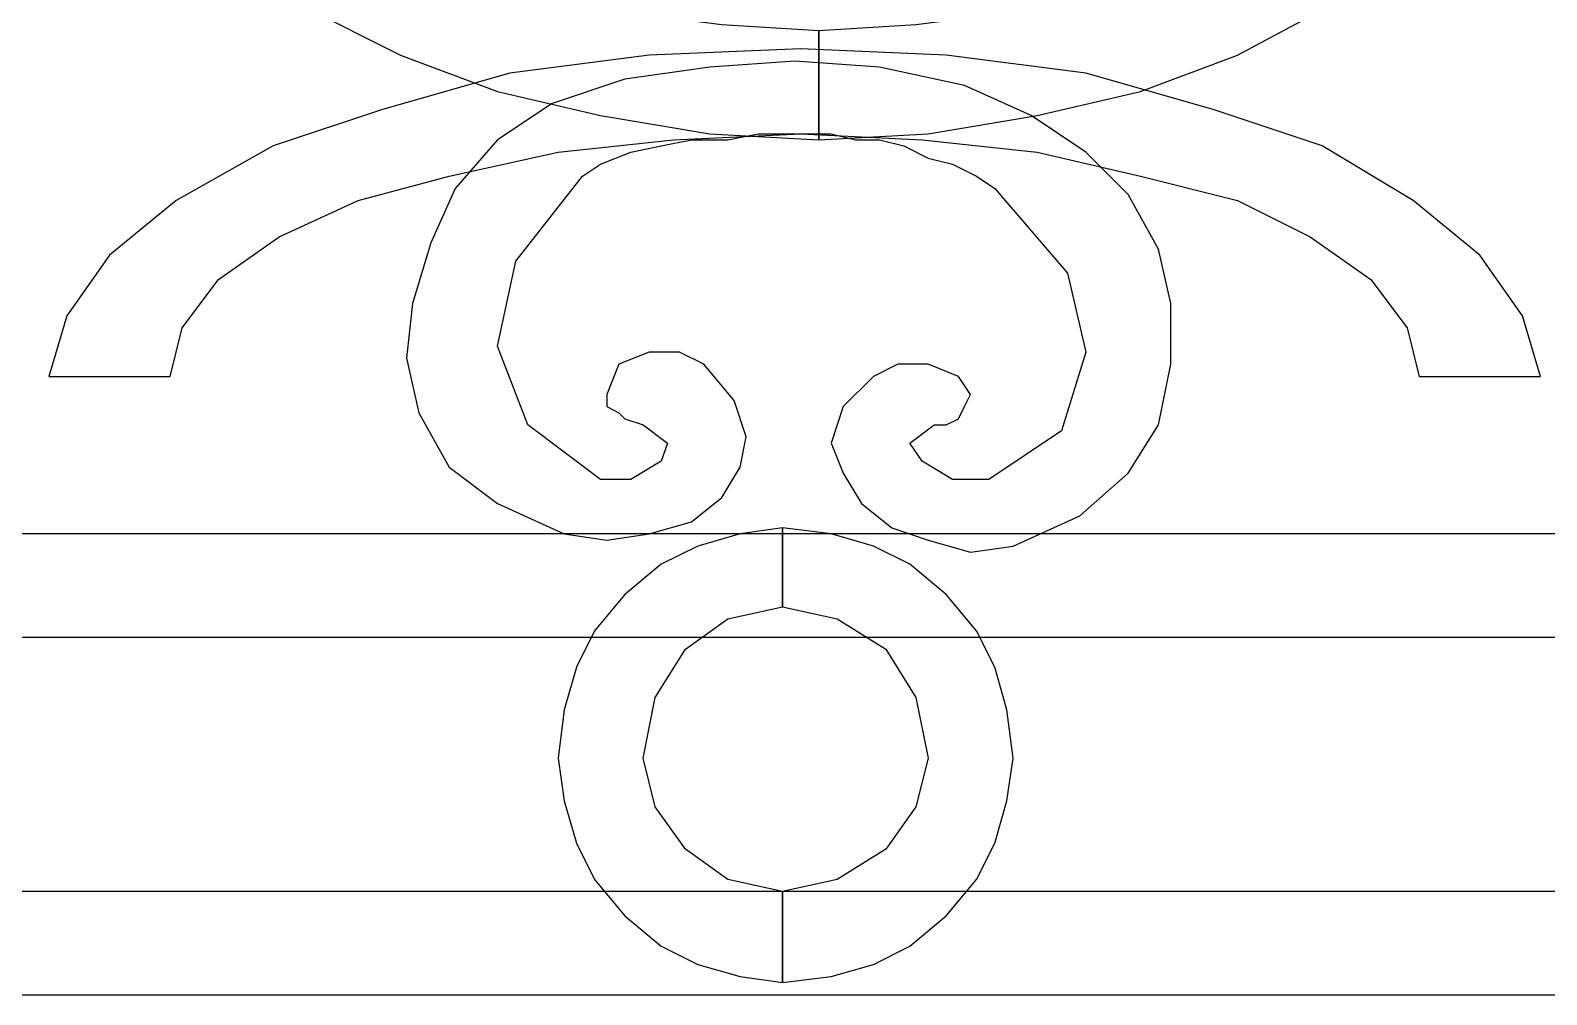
# Model space of a CAD drawing. Header units: centimetres. Extents: x -64 to 68, y -10 to 51.
# Drawn here: x 31.92 to 52.76, y -6.95 to 6.31 of the extents above; entities that cross this region are included whole.
import ezdxf

# ---------------------------------------------------------------- set-up
doc = ezdxf.new("R2010")
doc.units = ezdxf.units.CM
doc.header["$MEASUREMENT"] = 0
doc.layers.add('layer 1', color=7, linetype='Continuous')

msp = doc.modelspace()

# ---------------------------------------------------------------- linework, layer by layer
at = {"layer": 'layer 1', "color": 174}
for points, knots in [([(42.75856, 4.79971), (42.75856, 4.79971), (41.25821, 4.88306), (41.25821, 4.88306), (41.25821, 4.88306), (41.25821, 4.88306), (39.75786, 5.13312), (39.75786, 5.13312), (39.75786, 5.13312), (39.75786, 5.13312), (38.34087, 5.46653), (38.34087, 5.46653), (38.34087, 5.46653), (38.34087, 5.46653), (37.00723, 5.96665), (37.00723, 5.96665), (37.00723, 5.96665), (37.00723, 5.96665), (35.67358, 6.63347), (35.67358, 6.63347), (35.67358, 6.63347), (35.67358, 6.63347), (34.50665, 7.38364), (34.50665, 7.38364), (34.50665, 7.38364), (34.50665, 7.38364), (33.33971, 8.21717), (33.33971, 8.21717), (33.33971, 8.21717), (33.33971, 8.21717), (32.25612, 9.2174), (32.25612, 9.2174), (32.25612, 9.2174), (32.25612, 9.2174), (31.33925, 10.21763), (31.33925, 10.21763), (31.33925, 10.21763), (31.33925, 10.21763), (30.42237, 11.38457), (30.42237, 11.38457), (30.42237, 11.38457), (30.42237, 11.38457), (29.75555, 12.63486), (29.75555, 12.63486), (29.75555, 12.63486), (29.75555, 12.63486), (29.08872, 13.9685), (29.08872, 13.9685), (29.08872, 13.9685), (29.08872, 13.9685), (28.58861, 15.30214), (28.58861, 15.30214), (28.58861, 15.30214), (28.58861, 15.30214), (28.2552, 16.80249), (28.2552, 16.80249), (28.2552, 16.80249), (28.2552, 16.80249), (28.00514, 18.21949), (28.00514, 18.21949), (28.00514, 18.21949), (28.00514, 18.21949), (27.92179, 19.80319), (27.92179, 19.80319), (27.92179, 19.80319), (27.92179, 19.80319), (28.00514, 21.30353), (28.00514, 21.30353), (28.00514, 21.30353), (28.00514, 21.30353), (28.2552, 22.80388), (28.2552, 22.80388), (28.2552, 22.80388), (28.2552, 22.80388), (28.58861, 24.22088), (28.58861, 24.22088), (28.58861, 24.22088), (28.58861, 24.22088), (29.08872, 25.63787), (29.08872, 25.63787), (29.08872, 25.63787), (29.08872, 25.63787), (29.75555, 26.97151), (29.75555, 26.97151), (29.75555, 26.97151), (29.75555, 26.97151), (30.42237, 28.2218), (30.42237, 28.2218), (30.42237, 28.2218), (30.42237, 28.2218), (31.33925, 29.38874), (31.33925, 29.38874), (31.33925, 29.38874), (31.33925, 29.38874), (32.25612, 30.47233), (32.25612, 30.47233), (32.25612, 30.47233), (32.25612, 30.47233), (33.33971, 31.3892), (33.33971, 31.3892), (33.33971, 31.3892), (33.33971, 31.3892), (34.50665, 32.30608), (34.50665, 32.30608), (34.50665, 32.30608), (34.50665, 32.30608), (35.67358, 33.05626), (35.67358, 33.05626), (35.67358, 33.05626), (35.67358, 33.05626), (37.00723, 33.72308), (37.00723, 33.72308), (37.00723, 33.72308), (37.00723, 33.72308), (38.34087, 34.22319), (38.34087, 34.22319), (38.34087, 34.22319), (38.34087, 34.22319), (39.75786, 34.55661), (39.75786, 34.55661), (39.75786, 34.55661), (39.75786, 34.55661), (41.25821, 34.80666), (41.25821, 34.80666), (41.25821, 34.80666), (41.25821, 34.80666), (42.75856, 34.89002), (42.75856, 34.89002), (42.75856, 34.89002), (42.75856, 34.89002), (42.75856, 33.30632), (42.75856, 33.30632), (42.75856, 33.30632), (42.75856, 33.30632), (41.42492, 33.22296), (41.42492, 33.22296), (41.42492, 33.22296), (41.42492, 33.22296), (40.09127, 33.05626), (40.09127, 33.05626), (40.09127, 33.05626), (40.09127, 33.05626), (38.75763, 32.72285), (38.75763, 32.72285), (38.75763, 32.72285), (38.75763, 32.72285), (37.50734, 32.22273), (37.50734, 32.22273), (37.50734, 32.22273), (37.50734, 32.22273), (36.3404, 31.72262), (36.3404, 31.72262), (36.3404, 31.72262), (36.3404, 31.72262), (35.25682, 30.97244), (35.25682, 30.97244), (35.25682, 30.97244), (35.25682, 30.97244), (34.25659, 30.22227), (34.25659, 30.22227), (34.25659, 30.22227), (34.25659, 30.22227), (33.25636, 29.38874), (33.25636, 29.38874), (33.25636, 29.38874), (33.25636, 29.38874), (32.42283, 28.38851), (32.42283, 28.38851), (32.42283, 28.38851), (32.42283, 28.38851), (31.5893, 27.38828), (31.5893, 27.38828), (31.5893, 27.38828), (31.5893, 27.38828), (30.92248, 26.22134), (30.92248, 26.22134), (30.92248, 26.22134), (30.92248, 26.22134), (30.42237, 25.0544), (30.42237, 25.0544), (30.42237, 25.0544), (30.42237, 25.0544), (29.92225, 23.80411), (29.92225, 23.80411), (29.92225, 23.80411), (29.92225, 23.80411), (29.58884, 22.55382), (29.58884, 22.55382), (29.58884, 22.55382), (29.58884, 22.55382), (29.42213, 21.22018), (29.42213, 21.22018), (29.42213, 21.22018), (29.42213, 21.22018), (29.33878, 19.80319), (29.33878, 19.80319), (29.33878, 19.80319), (29.33878, 19.80319), (29.42213, 18.46954), (29.42213, 18.46954), (29.42213, 18.46954), (29.42213, 18.46954), (29.58884, 17.05255), (29.58884, 17.05255), (29.58884, 17.05255), (29.58884, 17.05255), (29.92225, 15.80226), (29.92225, 15.80226), (29.92225, 15.80226), (29.92225, 15.80226), (30.42237, 14.55197), (30.42237, 14.55197), (30.42237, 14.55197), (30.42237, 14.55197), (30.92248, 13.38503), (30.92248, 13.38503), (30.92248, 13.38503), (30.92248, 13.38503), (31.5893, 12.30145), (31.5893, 12.30145), (31.5893, 12.30145), (31.5893, 12.30145), (32.42283, 11.21786), (32.42283, 11.21786), (32.42283, 11.21786), (32.42283, 11.21786), (33.25636, 10.30098), (33.25636, 10.30098), (33.25636, 10.30098), (33.25636, 10.30098), (34.25659, 9.3841), (34.25659, 9.3841), (34.25659, 9.3841), (34.25659, 9.3841), (35.25682, 8.63393), (35.25682, 8.63393), (35.25682, 8.63393), (35.25682, 8.63393), (36.3404, 7.96711), (36.3404, 7.96711), (36.3404, 7.96711), (36.3404, 7.96711), (37.50734, 7.38364), (37.50734, 7.38364), (37.50734, 7.38364), (37.50734, 7.38364), (38.75763, 6.88352), (38.75763, 6.88352), (38.75763, 6.88352), (38.75763, 6.88352), (40.09127, 6.55011), (40.09127, 6.55011), (40.09127, 6.55011), (40.09127, 6.55011), (41.42492, 6.38341), (41.42492, 6.38341), (41.42492, 6.38341), (41.42492, 6.38341), (42.75856, 6.30006), (42.75856, 6.30006), (42.75856, 6.30006), (42.75856, 6.30006), (42.75856, 4.79971), (42.75856, 4.79971)], [0, 0, 0, 0, 0.01515152, 0.01515152, 0.01515152, 0.01515152, 0.03030303, 0.03030303, 0.03030303, 0.03030303, 0.04545455, 0.04545455, 0.04545455, 0.04545455, 0.06060606, 0.06060606, 0.06060606, 0.06060606, 0.07575758, 0.07575758, 0.07575758, 0.07575758, 0.09090909, 0.09090909, 0.09090909, 0.09090909, 0.10606061, 0.10606061, 0.10606061, 0.10606061, 0.12121212, 0.12121212, 0.12121212, 0.12121212, 0.13636364, 0.13636364, 0.13636364, 0.13636364, 0.15151515, 0.15151515, 0.15151515, 0.15151515, 0.16666667, 0.16666667, 0.16666667, 0.16666667, 0.18181818, 0.18181818, 0.18181818, 0.18181818, 0.1969697, 0.1969697, 0.1969697, 0.1969697, 0.21212121, 0.21212121, 0.21212121, 0.21212121, 0.22727273, 0.22727273, 0.22727273, 0.22727273, 0.24242424, 0.24242424, 0.24242424, 0.24242424, 0.25757576, 0.25757576, 0.25757576, 0.25757576, 0.27272727, 0.27272727, 0.27272727, 0.27272727, 0.28787879, 0.28787879, 0.28787879, 0.28787879, 0.3030303, 0.3030303, 0.3030303, 0.3030303, 0.31818182, 0.31818182, 0.31818182, 0.31818182, 0.33333333, 0.33333333, 0.33333333, 0.33333333, 0.34848485, 0.34848485, 0.34848485, 0.34848485, 0.36363636, 0.36363636, 0.36363636, 0.36363636, 0.37878788, 0.37878788, 0.37878788, 0.37878788, 0.39393939, 0.39393939, 0.39393939, 0.39393939, 0.40909091, 0.40909091, 0.40909091, 0.40909091, 0.42424242, 0.42424242, 0.42424242, 0.42424242, 0.43939394, 0.43939394, 0.43939394, 0.43939394, 0.45454545, 0.45454545, 0.45454545, 0.45454545, 0.46969697, 0.46969697, 0.46969697, 0.46969697, 0.48484848, 0.48484848, 0.48484848, 0.48484848, 0.5, 0.5, 0.5, 0.5, 0.51515152, 0.51515152, 0.51515152, 0.51515152, 0.53030303, 0.53030303, 0.53030303, 0.53030303, 0.54545455, 0.54545455, 0.54545455, 0.54545455, 0.56060606, 0.56060606, 0.56060606, 0.56060606, 0.57575758, 0.57575758, 0.57575758, 0.57575758, 0.59090909, 0.59090909, 0.59090909, 0.59090909, 0.60606061, 0.60606061, 0.60606061, 0.60606061, 0.62121212, 0.62121212, 0.62121212, 0.62121212, 0.63636364, 0.63636364, 0.63636364, 0.63636364, 0.65151515, 0.65151515, 0.65151515, 0.65151515, 0.66666667, 0.66666667, 0.66666667, 0.66666667, 0.68181818, 0.68181818, 0.68181818, 0.68181818, 0.6969697, 0.6969697, 0.6969697, 0.6969697, 0.71212121, 0.71212121, 0.71212121, 0.71212121, 0.72727273, 0.72727273, 0.72727273, 0.72727273, 0.74242424, 0.74242424, 0.74242424, 0.74242424, 0.75757576, 0.75757576, 0.75757576, 0.75757576, 0.77272727, 0.77272727, 0.77272727, 0.77272727, 0.78787879, 0.78787879, 0.78787879, 0.78787879, 0.8030303, 0.8030303, 0.8030303, 0.8030303, 0.81818182, 0.81818182, 0.81818182, 0.81818182, 0.83333333, 0.83333333, 0.83333333, 0.83333333, 0.84848485, 0.84848485, 0.84848485, 0.84848485, 0.86363636, 0.86363636, 0.86363636, 0.86363636, 0.87878788, 0.87878788, 0.87878788, 0.87878788, 0.89393939, 0.89393939, 0.89393939, 0.89393939, 0.90909091, 0.90909091, 0.90909091, 0.90909091, 0.92424242, 0.92424242, 0.92424242, 0.92424242, 0.93939394, 0.93939394, 0.93939394, 0.93939394, 0.95454545, 0.95454545, 0.95454545, 0.95454545, 0.96969697, 0.96969697, 0.96969697, 0.96969697, 0.98484848, 0.98484848, 0.98484848, 0.98484848, 1, 1, 1, 1]), ([(42.75856, 34.89002), (42.75856, 34.89002), (44.25891, 34.80666), (44.25891, 34.80666), (44.25891, 34.80666), (44.25891, 34.80666), (45.75925, 34.55661), (45.75925, 34.55661), (45.75925, 34.55661), (45.75925, 34.55661), (47.17625, 34.22319), (47.17625, 34.22319), (47.17625, 34.22319), (47.17625, 34.22319), (48.50989, 33.72308), (48.50989, 33.72308), (48.50989, 33.72308), (48.50989, 33.72308), (49.76018, 33.05626), (49.76018, 33.05626), (49.76018, 33.05626), (49.76018, 33.05626), (51.01047, 32.30608), (51.01047, 32.30608), (51.01047, 32.30608), (51.01047, 32.30608), (52.17741, 31.3892), (52.17741, 31.3892), (52.17741, 31.3892), (52.17741, 31.3892), (53.17764, 30.47233), (53.17764, 30.47233), (53.17764, 30.47233), (53.17764, 30.47233), (54.17787, 29.38874), (54.17787, 29.38874), (54.17787, 29.38874), (54.17787, 29.38874), (55.0114, 28.2218), (55.0114, 28.2218), (55.0114, 28.2218), (55.0114, 28.2218), (55.76157, 26.97151), (55.76157, 26.97151), (55.76157, 26.97151), (55.76157, 26.97151), (56.34504, 25.63787), (56.34504, 25.63787), (56.34504, 25.63787), (56.34504, 25.63787), (56.84516, 24.22088), (56.84516, 24.22088), (56.84516, 24.22088), (56.84516, 24.22088), (57.17857, 22.80388), (57.17857, 22.80388), (57.17857, 22.80388), (57.17857, 22.80388), (57.42863, 21.30353), (57.42863, 21.30353), (57.42863, 21.30353), (57.42863, 21.30353), (57.51198, 19.80319), (57.51198, 19.80319), (57.51198, 19.80319), (57.51198, 19.80319), (57.42863, 18.21949), (57.42863, 18.21949), (57.42863, 18.21949), (57.42863, 18.21949), (57.17857, 16.80249), (57.17857, 16.80249), (57.17857, 16.80249), (57.17857, 16.80249), (56.84516, 15.30214), (56.84516, 15.30214), (56.84516, 15.30214), (56.84516, 15.30214), (56.34504, 13.9685), (56.34504, 13.9685), (56.34504, 13.9685), (56.34504, 13.9685), (55.76157, 12.63486), (55.76157, 12.63486), (55.76157, 12.63486), (55.76157, 12.63486), (55.0114, 11.38457), (55.0114, 11.38457), (55.0114, 11.38457), (55.0114, 11.38457), (54.17787, 10.21763), (54.17787, 10.21763), (54.17787, 10.21763), (54.17787, 10.21763), (53.17764, 9.2174), (53.17764, 9.2174), (53.17764, 9.2174), (53.17764, 9.2174), (52.17741, 8.21717), (52.17741, 8.21717), (52.17741, 8.21717), (52.17741, 8.21717), (51.01047, 7.38364), (51.01047, 7.38364), (51.01047, 7.38364), (51.01047, 7.38364), (49.76018, 6.63347), (49.76018, 6.63347), (49.76018, 6.63347), (49.76018, 6.63347), (48.50989, 5.96665), (48.50989, 5.96665), (48.50989, 5.96665), (48.50989, 5.96665), (47.17625, 5.46653), (47.17625, 5.46653), (47.17625, 5.46653), (47.17625, 5.46653), (45.75925, 5.13312), (45.75925, 5.13312), (45.75925, 5.13312), (45.75925, 5.13312), (44.25891, 4.88306), (44.25891, 4.88306), (44.25891, 4.88306), (44.25891, 4.88306), (42.75856, 4.79971), (42.75856, 4.79971), (42.75856, 4.79971), (42.75856, 4.79971), (42.75856, 6.30006), (42.75856, 6.30006), (42.75856, 6.30006), (42.75856, 6.30006), (44.0922, 6.38341), (44.0922, 6.38341), (44.0922, 6.38341), (44.0922, 6.38341), (45.42584, 6.55011), (45.42584, 6.55011), (45.42584, 6.55011), (45.42584, 6.55011), (46.67613, 6.88352), (46.67613, 6.88352), (46.67613, 6.88352), (46.67613, 6.88352), (47.92642, 7.38364), (47.92642, 7.38364), (47.92642, 7.38364), (47.92642, 7.38364), (49.09336, 7.96711), (49.09336, 7.96711), (49.09336, 7.96711), (49.09336, 7.96711), (50.17695, 8.63393), (50.17695, 8.63393), (50.17695, 8.63393), (50.17695, 8.63393), (51.26053, 9.3841), (51.26053, 9.3841), (51.26053, 9.3841), (51.26053, 9.3841), (52.17741, 10.30098), (52.17741, 10.30098), (52.17741, 10.30098), (52.17741, 10.30098), (53.01094, 11.21786), (53.01094, 11.21786), (53.01094, 11.21786), (53.01094, 11.21786), (53.84446, 12.30145), (53.84446, 12.30145), (53.84446, 12.30145), (53.84446, 12.30145), (54.51128, 13.38503), (54.51128, 13.38503), (54.51128, 13.38503), (54.51128, 13.38503), (55.0114, 14.55197), (55.0114, 14.55197), (55.0114, 14.55197), (55.0114, 14.55197), (55.51151, 15.80226), (55.51151, 15.80226), (55.51151, 15.80226), (55.51151, 15.80226), (55.84493, 17.05255), (55.84493, 17.05255), (55.84493, 17.05255), (55.84493, 17.05255), (56.01163, 18.46954), (56.01163, 18.46954), (56.01163, 18.46954), (56.01163, 18.46954), (56.09498, 19.80319), (56.09498, 19.80319), (56.09498, 19.80319), (56.09498, 19.80319), (56.01163, 21.22018), (56.01163, 21.22018), (56.01163, 21.22018), (56.01163, 21.22018), (55.84493, 22.55382), (55.84493, 22.55382), (55.84493, 22.55382), (55.84493, 22.55382), (55.51151, 23.80411), (55.51151, 23.80411), (55.51151, 23.80411), (55.51151, 23.80411), (55.0114, 25.0544), (55.0114, 25.0544), (55.0114, 25.0544), (55.0114, 25.0544), (54.51128, 26.22134), (54.51128, 26.22134), (54.51128, 26.22134), (54.51128, 26.22134), (53.84446, 27.38828), (53.84446, 27.38828), (53.84446, 27.38828), (53.84446, 27.38828), (53.01094, 28.38851), (53.01094, 28.38851), (53.01094, 28.38851), (53.01094, 28.38851), (52.17741, 29.38874), (52.17741, 29.38874), (52.17741, 29.38874), (52.17741, 29.38874), (51.26053, 30.22227), (51.26053, 30.22227), (51.26053, 30.22227), (51.26053, 30.22227), (50.17695, 30.97244), (50.17695, 30.97244), (50.17695, 30.97244), (50.17695, 30.97244), (49.09336, 31.72262), (49.09336, 31.72262), (49.09336, 31.72262), (49.09336, 31.72262), (47.92642, 32.22273), (47.92642, 32.22273), (47.92642, 32.22273), (47.92642, 32.22273), (46.67613, 32.72285), (46.67613, 32.72285), (46.67613, 32.72285), (46.67613, 32.72285), (45.42584, 33.05626), (45.42584, 33.05626), (45.42584, 33.05626), (45.42584, 33.05626), (44.0922, 33.22296), (44.0922, 33.22296), (44.0922, 33.22296), (44.0922, 33.22296), (42.75856, 33.30632), (42.75856, 33.30632), (42.75856, 33.30632), (42.75856, 33.30632), (42.75856, 34.89002), (42.75856, 34.89002)], [0, 0, 0, 0, 0.01515152, 0.01515152, 0.01515152, 0.01515152, 0.03030303, 0.03030303, 0.03030303, 0.03030303, 0.04545455, 0.04545455, 0.04545455, 0.04545455, 0.06060606, 0.06060606, 0.06060606, 0.06060606, 0.07575758, 0.07575758, 0.07575758, 0.07575758, 0.09090909, 0.09090909, 0.09090909, 0.09090909, 0.10606061, 0.10606061, 0.10606061, 0.10606061, 0.12121212, 0.12121212, 0.12121212, 0.12121212, 0.13636364, 0.13636364, 0.13636364, 0.13636364, 0.15151515, 0.15151515, 0.15151515, 0.15151515, 0.16666667, 0.16666667, 0.16666667, 0.16666667, 0.18181818, 0.18181818, 0.18181818, 0.18181818, 0.1969697, 0.1969697, 0.1969697, 0.1969697, 0.21212121, 0.21212121, 0.21212121, 0.21212121, 0.22727273, 0.22727273, 0.22727273, 0.22727273, 0.24242424, 0.24242424, 0.24242424, 0.24242424, 0.25757576, 0.25757576, 0.25757576, 0.25757576, 0.27272727, 0.27272727, 0.27272727, 0.27272727, 0.28787879, 0.28787879, 0.28787879, 0.28787879, 0.3030303, 0.3030303, 0.3030303, 0.3030303, 0.31818182, 0.31818182, 0.31818182, 0.31818182, 0.33333333, 0.33333333, 0.33333333, 0.33333333, 0.34848485, 0.34848485, 0.34848485, 0.34848485, 0.36363636, 0.36363636, 0.36363636, 0.36363636, 0.37878788, 0.37878788, 0.37878788, 0.37878788, 0.39393939, 0.39393939, 0.39393939, 0.39393939, 0.40909091, 0.40909091, 0.40909091, 0.40909091, 0.42424242, 0.42424242, 0.42424242, 0.42424242, 0.43939394, 0.43939394, 0.43939394, 0.43939394, 0.45454545, 0.45454545, 0.45454545, 0.45454545, 0.46969697, 0.46969697, 0.46969697, 0.46969697, 0.48484848, 0.48484848, 0.48484848, 0.48484848, 0.5, 0.5, 0.5, 0.5, 0.51515152, 0.51515152, 0.51515152, 0.51515152, 0.53030303, 0.53030303, 0.53030303, 0.53030303, 0.54545455, 0.54545455, 0.54545455, 0.54545455, 0.56060606, 0.56060606, 0.56060606, 0.56060606, 0.57575758, 0.57575758, 0.57575758, 0.57575758, 0.59090909, 0.59090909, 0.59090909, 0.59090909, 0.60606061, 0.60606061, 0.60606061, 0.60606061, 0.62121212, 0.62121212, 0.62121212, 0.62121212, 0.63636364, 0.63636364, 0.63636364, 0.63636364, 0.65151515, 0.65151515, 0.65151515, 0.65151515, 0.66666667, 0.66666667, 0.66666667, 0.66666667, 0.68181818, 0.68181818, 0.68181818, 0.68181818, 0.6969697, 0.6969697, 0.6969697, 0.6969697, 0.71212121, 0.71212121, 0.71212121, 0.71212121, 0.72727273, 0.72727273, 0.72727273, 0.72727273, 0.74242424, 0.74242424, 0.74242424, 0.74242424, 0.75757576, 0.75757576, 0.75757576, 0.75757576, 0.77272727, 0.77272727, 0.77272727, 0.77272727, 0.78787879, 0.78787879, 0.78787879, 0.78787879, 0.8030303, 0.8030303, 0.8030303, 0.8030303, 0.81818182, 0.81818182, 0.81818182, 0.81818182, 0.83333333, 0.83333333, 0.83333333, 0.83333333, 0.84848485, 0.84848485, 0.84848485, 0.84848485, 0.86363636, 0.86363636, 0.86363636, 0.86363636, 0.87878788, 0.87878788, 0.87878788, 0.87878788, 0.89393939, 0.89393939, 0.89393939, 0.89393939, 0.90909091, 0.90909091, 0.90909091, 0.90909091, 0.92424242, 0.92424242, 0.92424242, 0.92424242, 0.93939394, 0.93939394, 0.93939394, 0.93939394, 0.95454545, 0.95454545, 0.95454545, 0.95454545, 0.96969697, 0.96969697, 0.96969697, 0.96969697, 0.98484848, 0.98484848, 0.98484848, 0.98484848, 1, 1, 1, 1]), ([(42.5085, 6.05), (42.5085, 6.05), (44.50896, 5.96665), (44.50896, 5.96665), (44.50896, 5.96665), (44.50896, 5.96665), (46.42608, 5.71659), (46.42608, 5.71659), (46.42608, 5.71659), (46.42608, 5.71659), (48.17648, 5.21647), (48.17648, 5.21647), (48.17648, 5.21647), (48.17648, 5.21647), (49.67683, 4.71636), (49.67683, 4.71636), (49.67683, 4.71636), (49.67683, 4.71636), (50.92712, 3.96618), (50.92712, 3.96618), (50.92712, 3.96618), (50.92712, 3.96618), (51.844, 3.21601), (51.844, 3.21601), (51.844, 3.21601), (51.844, 3.21601), (52.42747, 2.38248), (52.42747, 2.38248), (52.42747, 2.38248), (52.42747, 2.38248), (52.67752, 1.54896), (52.67752, 1.54896), (52.67752, 1.54896), (52.67752, 1.54896), (52.67752, 1.54896), (52.67752, 1.54896), (52.67752, 1.54896), (52.67752, 1.54896), (52.67752, 1.54896), (52.67752, 1.54896), (52.67752, 1.54896), (52.67752, 1.54896), (52.67752, 1.54896), (52.67752, 1.54896), (52.67752, 1.54896), (52.67752, 1.54896), (52.67752, 1.54896), (52.67752, 1.54896), (52.67752, 1.54896), (52.67752, 1.54896), (52.34411, 1.54896), (52.34411, 1.54896), (52.34411, 1.54896), (52.34411, 1.54896), (51.76065, 1.54896), (51.76065, 1.54896), (51.76065, 1.54896), (51.76065, 1.54896), (51.26053, 1.54896), (51.26053, 1.54896), (51.26053, 1.54896), (51.26053, 1.54896), (51.01047, 1.54896), (51.01047, 1.54896), (51.01047, 1.54896), (51.01047, 1.54896), (50.84377, 2.21578), (50.84377, 2.21578), (50.84377, 2.21578), (50.84377, 2.21578), (50.34365, 2.8826), (50.34365, 2.8826), (50.34365, 2.8826), (50.34365, 2.8826), (49.51012, 3.46607), (49.51012, 3.46607), (49.51012, 3.46607), (49.51012, 3.46607), (48.50989, 3.96618), (48.50989, 3.96618), (48.50989, 3.96618), (48.50989, 3.96618), (47.17625, 4.29959), (47.17625, 4.29959), (47.17625, 4.29959), (47.17625, 4.29959), (45.75925, 4.633), (45.75925, 4.633), (45.75925, 4.633), (45.75925, 4.633), (44.17555, 4.79971), (44.17555, 4.79971), (44.17555, 4.79971), (44.17555, 4.79971), (42.5085, 4.88306), (42.5085, 4.88306), (42.5085, 4.88306), (42.5085, 4.88306), (40.7581, 4.79971), (40.7581, 4.79971), (40.7581, 4.79971), (40.7581, 4.79971), (39.1744, 4.633), (39.1744, 4.633), (39.1744, 4.633), (39.1744, 4.633), (37.67405, 4.29959), (37.67405, 4.29959), (37.67405, 4.29959), (37.67405, 4.29959), (36.42376, 3.96618), (36.42376, 3.96618), (36.42376, 3.96618), (36.42376, 3.96618), (35.34017, 3.46607), (35.34017, 3.46607), (35.34017, 3.46607), (35.34017, 3.46607), (34.50665, 2.8826), (34.50665, 2.8826), (34.50665, 2.8826), (34.50665, 2.8826), (34.00653, 2.21578), (34.00653, 2.21578), (34.00653, 2.21578), (34.00653, 2.21578), (33.83983, 1.54896), (33.83983, 1.54896), (33.83983, 1.54896), (33.83983, 1.54896), (33.58977, 1.54896), (33.58977, 1.54896), (33.58977, 1.54896), (33.58977, 1.54896), (33.08965, 1.54896), (33.08965, 1.54896), (33.08965, 1.54896), (33.08965, 1.54896), (32.50618, 1.54896), (32.50618, 1.54896), (32.50618, 1.54896), (32.50618, 1.54896), (32.17277, 1.54896), (32.17277, 1.54896), (32.17277, 1.54896), (32.17277, 1.54896), (32.17277, 1.54896), (32.17277, 1.54896), (32.17277, 1.54896), (32.17277, 1.54896), (32.17277, 1.54896), (32.17277, 1.54896), (32.17277, 1.54896), (32.17277, 1.54896), (32.17277, 1.54896), (32.17277, 1.54896), (32.17277, 1.54896), (32.17277, 1.54896), (32.17277, 1.54896), (32.17277, 1.54896), (32.17277, 1.54896), (32.17277, 1.54896), (32.42283, 2.38248), (32.42283, 2.38248), (32.42283, 2.38248), (32.42283, 2.38248), (33.0063, 3.21601), (33.0063, 3.21601), (33.0063, 3.21601), (33.0063, 3.21601), (33.92318, 3.96618), (33.92318, 3.96618), (33.92318, 3.96618), (33.92318, 3.96618), (35.25682, 4.71636), (35.25682, 4.71636), (35.25682, 4.71636), (35.25682, 4.71636), (36.75717, 5.21647), (36.75717, 5.21647), (36.75717, 5.21647), (36.75717, 5.21647), (38.50757, 5.71659), (38.50757, 5.71659), (38.50757, 5.71659), (38.50757, 5.71659), (40.42468, 5.96665), (40.42468, 5.96665), (40.42468, 5.96665), (40.42468, 5.96665), (42.5085, 6.05), (42.5085, 6.05)], [0, 0, 0, 0, 0.02083333, 0.02083333, 0.02083333, 0.02083333, 0.04166667, 0.04166667, 0.04166667, 0.04166667, 0.0625, 0.0625, 0.0625, 0.0625, 0.08333333, 0.08333333, 0.08333333, 0.08333333, 0.10416667, 0.10416667, 0.10416667, 0.10416667, 0.125, 0.125, 0.125, 0.125, 0.14583333, 0.14583333, 0.14583333, 0.14583333, 0.16666667, 0.16666667, 0.16666667, 0.16666667, 0.1875, 0.1875, 0.1875, 0.1875, 0.20833333, 0.20833333, 0.20833333, 0.20833333, 0.22916667, 0.22916667, 0.22916667, 0.22916667, 0.25, 0.25, 0.25, 0.25, 0.27083333, 0.27083333, 0.27083333, 0.27083333, 0.29166667, 0.29166667, 0.29166667, 0.29166667, 0.3125, 0.3125, 0.3125, 0.3125, 0.33333333, 0.33333333, 0.33333333, 0.33333333, 0.35416667, 0.35416667, 0.35416667, 0.35416667, 0.375, 0.375, 0.375, 0.375, 0.39583333, 0.39583333, 0.39583333, 0.39583333, 0.41666667, 0.41666667, 0.41666667, 0.41666667, 0.4375, 0.4375, 0.4375, 0.4375, 0.45833333, 0.45833333, 0.45833333, 0.45833333, 0.47916667, 0.47916667, 0.47916667, 0.47916667, 0.5, 0.5, 0.5, 0.5, 0.52083333, 0.52083333, 0.52083333, 0.52083333, 0.54166667, 0.54166667, 0.54166667, 0.54166667, 0.5625, 0.5625, 0.5625, 0.5625, 0.58333333, 0.58333333, 0.58333333, 0.58333333, 0.60416667, 0.60416667, 0.60416667, 0.60416667, 0.625, 0.625, 0.625, 0.625, 0.64583333, 0.64583333, 0.64583333, 0.64583333, 0.66666667, 0.66666667, 0.66666667, 0.66666667, 0.6875, 0.6875, 0.6875, 0.6875, 0.70833333, 0.70833333, 0.70833333, 0.70833333, 0.72916667, 0.72916667, 0.72916667, 0.72916667, 0.75, 0.75, 0.75, 0.75, 0.77083333, 0.77083333, 0.77083333, 0.77083333, 0.79166667, 0.79166667, 0.79166667, 0.79166667, 0.8125, 0.8125, 0.8125, 0.8125, 0.83333333, 0.83333333, 0.83333333, 0.83333333, 0.85416667, 0.85416667, 0.85416667, 0.85416667, 0.875, 0.875, 0.875, 0.875, 0.89583333, 0.89583333, 0.89583333, 0.89583333, 0.91666667, 0.91666667, 0.91666667, 0.91666667, 0.9375, 0.9375, 0.9375, 0.9375, 0.95833333, 0.95833333, 0.95833333, 0.95833333, 0.97916667, 0.97916667, 0.97916667, 0.97916667, 1, 1, 1, 1]), ([(46.42608, 4.633), (46.42608, 4.633), (47.00954, 4.04953), (47.00954, 4.04953), (47.00954, 4.04953), (47.00954, 4.04953), (47.42631, 3.29936), (47.42631, 3.29936), (47.42631, 3.29936), (47.42631, 3.29936), (47.59301, 2.54919), (47.59301, 2.54919), (47.59301, 2.54919), (47.59301, 2.54919), (47.59301, 1.71566), (47.59301, 1.71566), (47.59301, 1.71566), (47.59301, 1.71566), (47.42631, 0.88213), (47.42631, 0.88213), (47.42631, 0.88213), (47.42631, 0.88213), (47.00954, 0.21531), (47.00954, 0.21531), (47.00954, 0.21531), (47.00954, 0.21531), (46.34272, -0.36816), (46.34272, -0.36816), (46.34272, -0.36816), (46.34272, -0.36816), (45.42584, -0.78492), (45.42584, -0.78492), (45.42584, -0.78492), (45.42584, -0.78492), (44.84238, -0.86827), (44.84238, -0.86827), (44.84238, -0.86827), (44.84238, -0.86827), (44.25891, -0.70157), (44.25891, -0.70157), (44.25891, -0.70157), (44.25891, -0.70157), (43.75879, -0.53486), (43.75879, -0.53486), (43.75879, -0.53486), (43.75879, -0.53486), (43.34203, -0.20145), (43.34203, -0.20145), (43.34203, -0.20145), (43.34203, -0.20145), (43.09197, 0.21531), (43.09197, 0.21531), (43.09197, 0.21531), (43.09197, 0.21531), (42.92526, 0.63208), (42.92526, 0.63208), (42.92526, 0.63208), (42.92526, 0.63208), (43.09197, 1.13219), (43.09197, 1.13219), (43.09197, 1.13219), (43.09197, 1.13219), (43.50873, 1.54896), (43.50873, 1.54896), (43.50873, 1.54896), (43.50873, 1.54896), (43.84214, 1.71566), (43.84214, 1.71566), (43.84214, 1.71566), (43.84214, 1.71566), (44.25891, 1.71566), (44.25891, 1.71566), (44.25891, 1.71566), (44.25891, 1.71566), (44.67567, 1.54896), (44.67567, 1.54896), (44.67567, 1.54896), (44.67567, 1.54896), (44.84238, 1.2989), (44.84238, 1.2989), (44.84238, 1.2989), (44.84238, 1.2989), (44.75902, 1.13219), (44.75902, 1.13219), (44.75902, 1.13219), (44.75902, 1.13219), (44.67567, 0.96549), (44.67567, 0.96549), (44.67567, 0.96549), (44.67567, 0.96549), (44.50896, 0.88213), (44.50896, 0.88213), (44.50896, 0.88213), (44.50896, 0.88213), (44.34226, 0.88213), (44.34226, 0.88213), (44.34226, 0.88213), (44.34226, 0.88213), (44.00885, 0.63208), (44.00885, 0.63208), (44.00885, 0.63208), (44.00885, 0.63208), (44.17555, 0.38202), (44.17555, 0.38202), (44.17555, 0.38202), (44.17555, 0.38202), (44.59232, 0.13196), (44.59232, 0.13196), (44.59232, 0.13196), (44.59232, 0.13196), (45.09243, 0.13196), (45.09243, 0.13196), (45.09243, 0.13196), (45.09243, 0.13196), (46.09267, 0.79878), (46.09267, 0.79878), (46.09267, 0.79878), (46.09267, 0.79878), (46.42608, 1.88237), (46.42608, 1.88237), (46.42608, 1.88237), (46.42608, 1.88237), (46.17602, 2.96595), (46.17602, 2.96595), (46.17602, 2.96595), (46.17602, 2.96595), (45.17579, 4.13289), (45.17579, 4.13289), (45.17579, 4.13289), (45.17579, 4.13289), (44.92573, 4.29959), (44.92573, 4.29959), (44.92573, 4.29959), (44.92573, 4.29959), (44.59232, 4.4663), (44.59232, 4.4663), (44.59232, 4.4663), (44.59232, 4.4663), (44.25891, 4.54965), (44.25891, 4.54965), (44.25891, 4.54965), (44.25891, 4.54965), (43.9255, 4.71636), (43.9255, 4.71636), (43.9255, 4.71636), (43.9255, 4.71636), (43.59209, 4.79971), (43.59209, 4.79971), (43.59209, 4.79971), (43.59209, 4.79971), (43.25868, 4.79971), (43.25868, 4.79971), (43.25868, 4.79971), (43.25868, 4.79971), (42.92526, 4.88306), (42.92526, 4.88306), (42.92526, 4.88306), (42.92526, 4.88306), (42.59185, 4.88306), (42.59185, 4.88306), (42.59185, 4.88306), (42.59185, 4.88306), (42.59185, 4.88306), (42.59185, 4.88306), (42.59185, 4.88306), (42.59185, 4.88306), (42.59185, 4.88306), (42.59185, 4.88306), (42.59185, 4.88306), (42.59185, 4.88306), (42.59185, 4.88306), (42.59185, 4.88306), (42.59185, 4.88306), (42.59185, 4.88306), (42.59185, 4.88306), (42.59185, 4.88306), (42.59185, 4.88306), (42.59185, 4.88306), (42.25844, 4.88306), (42.25844, 4.88306), (42.25844, 4.88306), (42.25844, 4.88306), (41.92503, 4.88306), (41.92503, 4.88306), (41.92503, 4.88306), (41.92503, 4.88306), (41.50827, 4.79971), (41.50827, 4.79971), (41.50827, 4.79971), (41.50827, 4.79971), (41.00815, 4.79971), (41.00815, 4.79971), (41.00815, 4.79971), (41.00815, 4.79971), (40.59139, 4.71636), (40.59139, 4.71636), (40.59139, 4.71636), (40.59139, 4.71636), (40.17463, 4.633), (40.17463, 4.633), (40.17463, 4.633), (40.17463, 4.633), (39.75786, 4.4663), (39.75786, 4.4663), (39.75786, 4.4663), (39.75786, 4.4663), (39.50781, 4.29959), (39.50781, 4.29959), (39.50781, 4.29959), (39.50781, 4.29959), (38.59093, 3.13266), (38.59093, 3.13266), (38.59093, 3.13266), (38.59093, 3.13266), (38.34087, 1.96572), (38.34087, 1.96572), (38.34087, 1.96572), (38.34087, 1.96572), (38.75763, 0.88213), (38.75763, 0.88213), (38.75763, 0.88213), (38.75763, 0.88213), (39.75786, 0.13196), (39.75786, 0.13196), (39.75786, 0.13196), (39.75786, 0.13196), (40.17463, 0.13196), (40.17463, 0.13196), (40.17463, 0.13196), (40.17463, 0.13196), (40.59139, 0.38202), (40.59139, 0.38202), (40.59139, 0.38202), (40.59139, 0.38202), (40.67474, 0.63208), (40.67474, 0.63208), (40.67474, 0.63208), (40.67474, 0.63208), (40.34133, 0.88213), (40.34133, 0.88213), (40.34133, 0.88213), (40.34133, 0.88213), (40.09127, 0.96549), (40.09127, 0.96549), (40.09127, 0.96549), (40.09127, 0.96549), (40.00792, 1.04884), (40.00792, 1.04884), (40.00792, 1.04884), (40.00792, 1.04884), (39.84122, 1.13219), (39.84122, 1.13219), (39.84122, 1.13219), (39.84122, 1.13219), (39.84122, 1.2989), (39.84122, 1.2989), (39.84122, 1.2989), (39.84122, 1.2989), (40.00792, 1.71566), (40.00792, 1.71566), (40.00792, 1.71566), (40.00792, 1.71566), (40.42468, 1.88237), (40.42468, 1.88237), (40.42468, 1.88237), (40.42468, 1.88237), (40.84145, 1.88237), (40.84145, 1.88237), (40.84145, 1.88237), (40.84145, 1.88237), (41.17486, 1.71566), (41.17486, 1.71566), (41.17486, 1.71566), (41.17486, 1.71566), (41.59162, 1.21554), (41.59162, 1.21554), (41.59162, 1.21554), (41.59162, 1.21554), (41.75833, 0.71543), (41.75833, 0.71543), (41.75833, 0.71543), (41.75833, 0.71543), (41.67497, 0.29867), (41.67497, 0.29867), (41.67497, 0.29867), (41.67497, 0.29867), (41.42492, -0.1181), (41.42492, -0.1181), (41.42492, -0.1181), (41.42492, -0.1181), (41.00815, -0.45151), (41.00815, -0.45151), (41.00815, -0.45151), (41.00815, -0.45151), (40.42468, -0.61821), (40.42468, -0.61821), (40.42468, -0.61821), (40.42468, -0.61821), (39.84122, -0.70157), (39.84122, -0.70157), (39.84122, -0.70157), (39.84122, -0.70157), (39.25775, -0.61821), (39.25775, -0.61821), (39.25775, -0.61821), (39.25775, -0.61821), (38.34087, -0.20145), (38.34087, -0.20145), (38.34087, -0.20145), (38.34087, -0.20145), (37.67405, 0.29867), (37.67405, 0.29867), (37.67405, 0.29867), (37.67405, 0.29867), (37.25728, 1.04884), (37.25728, 1.04884), (37.25728, 1.04884), (37.25728, 1.04884), (37.09058, 1.79901), (37.09058, 1.79901), (37.09058, 1.79901), (37.09058, 1.79901), (37.17393, 2.54919), (37.17393, 2.54919), (37.17393, 2.54919), (37.17393, 2.54919), (37.42399, 3.38271), (37.42399, 3.38271), (37.42399, 3.38271), (37.42399, 3.38271), (37.7574, 4.13289), (37.7574, 4.13289), (37.7574, 4.13289), (37.7574, 4.13289), (38.34087, 4.79971), (38.34087, 4.79971), (38.34087, 4.79971), (38.34087, 4.79971), (39.09104, 5.29982), (39.09104, 5.29982), (39.09104, 5.29982), (39.09104, 5.29982), (40.09127, 5.63324), (40.09127, 5.63324), (40.09127, 5.63324), (40.09127, 5.63324), (41.25821, 5.79994), (41.25821, 5.79994), (41.25821, 5.79994), (41.25821, 5.79994), (42.42515, 5.88329), (42.42515, 5.88329), (42.42515, 5.88329), (42.42515, 5.88329), (43.59209, 5.79994), (43.59209, 5.79994), (43.59209, 5.79994), (43.59209, 5.79994), (44.75902, 5.54988), (44.75902, 5.54988), (44.75902, 5.54988), (44.75902, 5.54988), (45.6759, 5.13312), (45.6759, 5.13312), (45.6759, 5.13312), (45.6759, 5.13312), (46.42608, 4.633), (46.42608, 4.633)], [0, 0, 0, 0, 0.01086957, 0.01086957, 0.01086957, 0.01086957, 0.02173913, 0.02173913, 0.02173913, 0.02173913, 0.0326087, 0.0326087, 0.0326087, 0.0326087, 0.04347826, 0.04347826, 0.04347826, 0.04347826, 0.05434783, 0.05434783, 0.05434783, 0.05434783, 0.06521739, 0.06521739, 0.06521739, 0.06521739, 0.07608696, 0.07608696, 0.07608696, 0.07608696, 0.08695652, 0.08695652, 0.08695652, 0.08695652, 0.09782609, 0.09782609, 0.09782609, 0.09782609, 0.10869565, 0.10869565, 0.10869565, 0.10869565, 0.11956522, 0.11956522, 0.11956522, 0.11956522, 0.13043478, 0.13043478, 0.13043478, 0.13043478, 0.14130435, 0.14130435, 0.14130435, 0.14130435, 0.15217391, 0.15217391, 0.15217391, 0.15217391, 0.16304348, 0.16304348, 0.16304348, 0.16304348, 0.17391304, 0.17391304, 0.17391304, 0.17391304, 0.18478261, 0.18478261, 0.18478261, 0.18478261, 0.19565217, 0.19565217, 0.19565217, 0.19565217, 0.20652174, 0.20652174, 0.20652174, 0.20652174, 0.2173913, 0.2173913, 0.2173913, 0.2173913, 0.22826087, 0.22826087, 0.22826087, 0.22826087, 0.23913043, 0.23913043, 0.23913043, 0.23913043, 0.25, 0.25, 0.25, 0.25, 0.26086957, 0.26086957, 0.26086957, 0.26086957, 0.27173913, 0.27173913, 0.27173913, 0.27173913, 0.2826087, 0.2826087, 0.2826087, 0.2826087, 0.29347826, 0.29347826, 0.29347826, 0.29347826, 0.30434783, 0.30434783, 0.30434783, 0.30434783, 0.31521739, 0.31521739, 0.31521739, 0.31521739, 0.32608696, 0.32608696, 0.32608696, 0.32608696, 0.33695652, 0.33695652, 0.33695652, 0.33695652, 0.34782609, 0.34782609, 0.34782609, 0.34782609, 0.35869565, 0.35869565, 0.35869565, 0.35869565, 0.36956522, 0.36956522, 0.36956522, 0.36956522, 0.38043478, 0.38043478, 0.38043478, 0.38043478, 0.39130435, 0.39130435, 0.39130435, 0.39130435, 0.40217391, 0.40217391, 0.40217391, 0.40217391, 0.41304348, 0.41304348, 0.41304348, 0.41304348, 0.42391304, 0.42391304, 0.42391304, 0.42391304, 0.43478261, 0.43478261, 0.43478261, 0.43478261, 0.44565217, 0.44565217, 0.44565217, 0.44565217, 0.45652174, 0.45652174, 0.45652174, 0.45652174, 0.4673913, 0.4673913, 0.4673913, 0.4673913, 0.47826087, 0.47826087, 0.47826087, 0.47826087, 0.48913043, 0.48913043, 0.48913043, 0.48913043, 0.5, 0.5, 0.5, 0.5, 0.51086957, 0.51086957, 0.51086957, 0.51086957, 0.52173913, 0.52173913, 0.52173913, 0.52173913, 0.5326087, 0.5326087, 0.5326087, 0.5326087, 0.54347826, 0.54347826, 0.54347826, 0.54347826, 0.55434783, 0.55434783, 0.55434783, 0.55434783, 0.56521739, 0.56521739, 0.56521739, 0.56521739, 0.57608696, 0.57608696, 0.57608696, 0.57608696, 0.58695652, 0.58695652, 0.58695652, 0.58695652, 0.59782609, 0.59782609, 0.59782609, 0.59782609, 0.60869565, 0.60869565, 0.60869565, 0.60869565, 0.61956522, 0.61956522, 0.61956522, 0.61956522, 0.63043478, 0.63043478, 0.63043478, 0.63043478, 0.64130435, 0.64130435, 0.64130435, 0.64130435, 0.65217391, 0.65217391, 0.65217391, 0.65217391, 0.66304348, 0.66304348, 0.66304348, 0.66304348, 0.67391304, 0.67391304, 0.67391304, 0.67391304, 0.68478261, 0.68478261, 0.68478261, 0.68478261, 0.69565217, 0.69565217, 0.69565217, 0.69565217, 0.70652174, 0.70652174, 0.70652174, 0.70652174, 0.7173913, 0.7173913, 0.7173913, 0.7173913, 0.72826087, 0.72826087, 0.72826087, 0.72826087, 0.73913043, 0.73913043, 0.73913043, 0.73913043, 0.75, 0.75, 0.75, 0.75, 0.76086957, 0.76086957, 0.76086957, 0.76086957, 0.77173913, 0.77173913, 0.77173913, 0.77173913, 0.7826087, 0.7826087, 0.7826087, 0.7826087, 0.79347826, 0.79347826, 0.79347826, 0.79347826, 0.80434783, 0.80434783, 0.80434783, 0.80434783, 0.81521739, 0.81521739, 0.81521739, 0.81521739, 0.82608696, 0.82608696, 0.82608696, 0.82608696, 0.83695652, 0.83695652, 0.83695652, 0.83695652, 0.84782609, 0.84782609, 0.84782609, 0.84782609, 0.85869565, 0.85869565, 0.85869565, 0.85869565, 0.86956522, 0.86956522, 0.86956522, 0.86956522, 0.88043478, 0.88043478, 0.88043478, 0.88043478, 0.89130435, 0.89130435, 0.89130435, 0.89130435, 0.90217391, 0.90217391, 0.90217391, 0.90217391, 0.91304348, 0.91304348, 0.91304348, 0.91304348, 0.92391304, 0.92391304, 0.92391304, 0.92391304, 0.93478261, 0.93478261, 0.93478261, 0.93478261, 0.94565217, 0.94565217, 0.94565217, 0.94565217, 0.95652174, 0.95652174, 0.95652174, 0.95652174, 0.9673913, 0.9673913, 0.9673913, 0.9673913, 0.97826087, 0.97826087, 0.97826087, 0.97826087, 0.98913043, 0.98913043, 0.98913043, 0.98913043, 1, 1, 1, 1]), ([(-59.34844, -0.61821), (-59.34844, -0.61821), (63.59672, -0.61821), (63.59672, -0.61821), (63.59672, -0.61821), (63.59672, -0.61821), (63.59672, -2.03521), (63.59672, -2.03521), (63.59672, -2.03521), (63.59672, -2.03521), (-59.34844, -2.03521), (-59.34844, -2.03521), (-59.34844, -2.03521), (-59.34844, -2.03521), (-59.34844, -0.61821), (-59.34844, -0.61821)], [0, 0, 0, 0, 0.25, 0.25, 0.25, 0.25, 0.5, 0.5, 0.5, 0.5, 0.75, 0.75, 0.75, 0.75, 1, 1, 1, 1]), ([(42.25844, -6.78631), (42.25844, -6.78631), (41.67497, -6.70296), (41.67497, -6.70296), (41.67497, -6.70296), (41.67497, -6.70296), (41.09151, -6.53625), (41.09151, -6.53625), (41.09151, -6.53625), (41.09151, -6.53625), (40.59139, -6.28619), (40.59139, -6.28619), (40.59139, -6.28619), (40.59139, -6.28619), (40.09127, -5.86943), (40.09127, -5.86943), (40.09127, -5.86943), (40.09127, -5.86943), (39.67451, -5.36932), (39.67451, -5.36932), (39.67451, -5.36932), (39.67451, -5.36932), (39.42445, -4.8692), (39.42445, -4.8692), (39.42445, -4.8692), (39.42445, -4.8692), (39.25775, -4.28573), (39.25775, -4.28573), (39.25775, -4.28573), (39.25775, -4.28573), (39.1744, -3.70226), (39.1744, -3.70226), (39.1744, -3.70226), (39.1744, -3.70226), (39.25775, -3.03544), (39.25775, -3.03544), (39.25775, -3.03544), (39.25775, -3.03544), (39.42445, -2.45197), (39.42445, -2.45197), (39.42445, -2.45197), (39.42445, -2.45197), (39.67451, -1.95186), (39.67451, -1.95186), (39.67451, -1.95186), (39.67451, -1.95186), (40.09127, -1.45174), (40.09127, -1.45174), (40.09127, -1.45174), (40.09127, -1.45174), (40.59139, -1.03498), (40.59139, -1.03498), (40.59139, -1.03498), (40.59139, -1.03498), (41.09151, -0.78492), (41.09151, -0.78492), (41.09151, -0.78492), (41.09151, -0.78492), (41.67497, -0.61821), (41.67497, -0.61821), (41.67497, -0.61821), (41.67497, -0.61821), (42.25844, -0.53486), (42.25844, -0.53486), (42.25844, -0.53486), (42.25844, -0.53486), (42.25844, -1.61845), (42.25844, -1.61845), (42.25844, -1.61845), (42.25844, -1.61845), (41.50827, -1.78515), (41.50827, -1.78515), (41.50827, -1.78515), (41.50827, -1.78515), (40.9248, -2.20191), (40.9248, -2.20191), (40.9248, -2.20191), (40.9248, -2.20191), (40.50804, -2.86874), (40.50804, -2.86874), (40.50804, -2.86874), (40.50804, -2.86874), (40.34133, -3.70226), (40.34133, -3.70226), (40.34133, -3.70226), (40.34133, -3.70226), (40.50804, -4.36908), (40.50804, -4.36908), (40.50804, -4.36908), (40.50804, -4.36908), (40.9248, -4.95255), (40.9248, -4.95255), (40.9248, -4.95255), (40.9248, -4.95255), (41.50827, -5.36932), (41.50827, -5.36932), (41.50827, -5.36932), (41.50827, -5.36932), (42.25844, -5.53602), (42.25844, -5.53602), (42.25844, -5.53602), (42.25844, -5.53602), (42.25844, -6.78631), (42.25844, -6.78631)], [0, 0, 0, 0, 0.03846154, 0.03846154, 0.03846154, 0.03846154, 0.07692308, 0.07692308, 0.07692308, 0.07692308, 0.11538462, 0.11538462, 0.11538462, 0.11538462, 0.15384615, 0.15384615, 0.15384615, 0.15384615, 0.19230769, 0.19230769, 0.19230769, 0.19230769, 0.23076923, 0.23076923, 0.23076923, 0.23076923, 0.26923077, 0.26923077, 0.26923077, 0.26923077, 0.30769231, 0.30769231, 0.30769231, 0.30769231, 0.34615385, 0.34615385, 0.34615385, 0.34615385, 0.38461538, 0.38461538, 0.38461538, 0.38461538, 0.42307692, 0.42307692, 0.42307692, 0.42307692, 0.46153846, 0.46153846, 0.46153846, 0.46153846, 0.5, 0.5, 0.5, 0.5, 0.53846154, 0.53846154, 0.53846154, 0.53846154, 0.57692308, 0.57692308, 0.57692308, 0.57692308, 0.61538462, 0.61538462, 0.61538462, 0.61538462, 0.65384615, 0.65384615, 0.65384615, 0.65384615, 0.69230769, 0.69230769, 0.69230769, 0.69230769, 0.73076923, 0.73076923, 0.73076923, 0.73076923, 0.76923077, 0.76923077, 0.76923077, 0.76923077, 0.80769231, 0.80769231, 0.80769231, 0.80769231, 0.84615385, 0.84615385, 0.84615385, 0.84615385, 0.88461538, 0.88461538, 0.88461538, 0.88461538, 0.92307692, 0.92307692, 0.92307692, 0.92307692, 0.96153846, 0.96153846, 0.96153846, 0.96153846, 1, 1, 1, 1]), ([(42.25844, -0.53486), (42.25844, -0.53486), (42.92526, -0.61821), (42.92526, -0.61821), (42.92526, -0.61821), (42.92526, -0.61821), (43.50873, -0.78492), (43.50873, -0.78492), (43.50873, -0.78492), (43.50873, -0.78492), (44.00885, -1.03498), (44.00885, -1.03498), (44.00885, -1.03498), (44.00885, -1.03498), (44.50896, -1.45174), (44.50896, -1.45174), (44.50896, -1.45174), (44.50896, -1.45174), (44.92573, -1.95186), (44.92573, -1.95186), (44.92573, -1.95186), (44.92573, -1.95186), (45.17579, -2.45197), (45.17579, -2.45197), (45.17579, -2.45197), (45.17579, -2.45197), (45.34249, -3.03544), (45.34249, -3.03544), (45.34249, -3.03544), (45.34249, -3.03544), (45.42584, -3.70226), (45.42584, -3.70226), (45.42584, -3.70226), (45.42584, -3.70226), (45.34249, -4.28573), (45.34249, -4.28573), (45.34249, -4.28573), (45.34249, -4.28573), (45.17579, -4.8692), (45.17579, -4.8692), (45.17579, -4.8692), (45.17579, -4.8692), (44.92573, -5.36932), (44.92573, -5.36932), (44.92573, -5.36932), (44.92573, -5.36932), (44.50896, -5.86943), (44.50896, -5.86943), (44.50896, -5.86943), (44.50896, -5.86943), (44.00885, -6.28619), (44.00885, -6.28619), (44.00885, -6.28619), (44.00885, -6.28619), (43.50873, -6.53625), (43.50873, -6.53625), (43.50873, -6.53625), (43.50873, -6.53625), (42.92526, -6.70296), (42.92526, -6.70296), (42.92526, -6.70296), (42.92526, -6.70296), (42.25844, -6.78631), (42.25844, -6.78631), (42.25844, -6.78631), (42.25844, -6.78631), (42.25844, -5.53602), (42.25844, -5.53602), (42.25844, -5.53602), (42.25844, -5.53602), (43.00862, -5.36932), (43.00862, -5.36932), (43.00862, -5.36932), (43.00862, -5.36932), (43.67544, -4.95255), (43.67544, -4.95255), (43.67544, -4.95255), (43.67544, -4.95255), (44.0922, -4.36908), (44.0922, -4.36908), (44.0922, -4.36908), (44.0922, -4.36908), (44.25891, -3.70226), (44.25891, -3.70226), (44.25891, -3.70226), (44.25891, -3.70226), (44.0922, -2.86874), (44.0922, -2.86874), (44.0922, -2.86874), (44.0922, -2.86874), (43.67544, -2.20191), (43.67544, -2.20191), (43.67544, -2.20191), (43.67544, -2.20191), (43.00862, -1.78515), (43.00862, -1.78515), (43.00862, -1.78515), (43.00862, -1.78515), (42.25844, -1.61845), (42.25844, -1.61845), (42.25844, -1.61845), (42.25844, -1.61845), (42.25844, -0.53486), (42.25844, -0.53486)], [0, 0, 0, 0, 0.03846154, 0.03846154, 0.03846154, 0.03846154, 0.07692308, 0.07692308, 0.07692308, 0.07692308, 0.11538462, 0.11538462, 0.11538462, 0.11538462, 0.15384615, 0.15384615, 0.15384615, 0.15384615, 0.19230769, 0.19230769, 0.19230769, 0.19230769, 0.23076923, 0.23076923, 0.23076923, 0.23076923, 0.26923077, 0.26923077, 0.26923077, 0.26923077, 0.30769231, 0.30769231, 0.30769231, 0.30769231, 0.34615385, 0.34615385, 0.34615385, 0.34615385, 0.38461538, 0.38461538, 0.38461538, 0.38461538, 0.42307692, 0.42307692, 0.42307692, 0.42307692, 0.46153846, 0.46153846, 0.46153846, 0.46153846, 0.5, 0.5, 0.5, 0.5, 0.53846154, 0.53846154, 0.53846154, 0.53846154, 0.57692308, 0.57692308, 0.57692308, 0.57692308, 0.61538462, 0.61538462, 0.61538462, 0.61538462, 0.65384615, 0.65384615, 0.65384615, 0.65384615, 0.69230769, 0.69230769, 0.69230769, 0.69230769, 0.73076923, 0.73076923, 0.73076923, 0.73076923, 0.76923077, 0.76923077, 0.76923077, 0.76923077, 0.80769231, 0.80769231, 0.80769231, 0.80769231, 0.84615385, 0.84615385, 0.84615385, 0.84615385, 0.88461538, 0.88461538, 0.88461538, 0.88461538, 0.92307692, 0.92307692, 0.92307692, 0.92307692, 0.96153846, 0.96153846, 0.96153846, 0.96153846, 1, 1, 1, 1]), ([(-59.26509, -5.53602), (-59.26509, -5.53602), (63.68007, -5.53602), (63.68007, -5.53602), (63.68007, -5.53602), (63.68007, -5.53602), (63.68007, -6.95302), (63.68007, -6.95302), (63.68007, -6.95302), (63.68007, -6.95302), (-59.26509, -6.95302), (-59.26509, -6.95302), (-59.26509, -6.95302), (-59.26509, -6.95302), (-59.26509, -5.53602), (-59.26509, -5.53602)], [0, 0, 0, 0, 0.25, 0.25, 0.25, 0.25, 0.5, 0.5, 0.5, 0.5, 0.75, 0.75, 0.75, 0.75, 1, 1, 1, 1])]:
    msp.add_open_spline(points, degree=3, knots=knots, dxfattribs=at)

doc.saveas('drawing.dxf')
